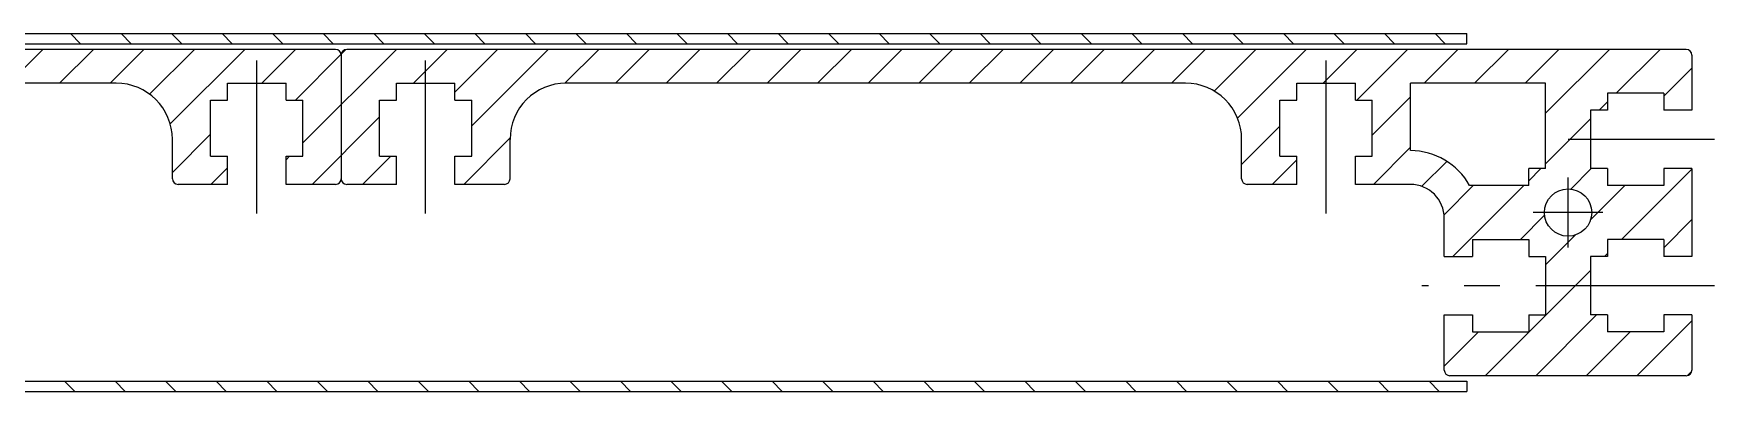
# Model space of a CAD drawing. Extents: x 0 to 1639, y -8 to 446.
# Drawn here: x 1489.5 to 1638.8, y 45.9 to 77.7 of the extents above; entities that cross this region are included whole.
import ezdxf

# ---------------------------------------------------------------- set-up
doc = ezdxf.new("R2010")
doc.units = 0
doc.header["$LTSCALE"] = 0.5
doc.linetypes.add('CENTER', pattern=[50.8, 31.75, -6.35, 6.35, -6.35])
for name, color, linetype in [('MSM_CENTER', 1, 'CENTER'), ('MSM_CONTINUOUS', 7, 'CONTINUOUS'), ('MSM_NARROW', 5, 'CONTINUOUS')]:
    doc.layers.add(name, color=color, linetype=linetype)

msp = doc.modelspace()

# ---------------------------------------------------------------- linework, layer by layer
at = {"layer": 'MSM_CENTER'}
for p, q in [((1509.3, 61.76), (1509.3, 75.34)), ((1524.3, 61.76), (1524.3, 75.34)), ((1604.3, 61.76), (1604.3, 75.34)), ((1638.8, 68.34), (1625.8, 68.34)), ((1625.8, 58.74), (1625.8, 64.94)), ((1628.9, 61.84), (1622.7, 61.84)), ((1638.8, 55.34), (1612.8, 55.34))]:
    msp.add_line(p, q, dxfattribs=at)
at = {"layer": 'MSM_CONTINUOUS'}
for p, q in [((1216.8, 77.74), (1616.8, 77.74)), ((1616.8, 76.84), (1616.8, 77.74)), ((1216.8, 76.84), (1616.8, 76.84)), ((1516.3, 76.34), (1467.3, 76.34)), ((1636.3, 76.34), (1517.3, 76.34)), ((1516.8, 75.84), (1516.8, 64.84)), ((1636.8, 75.84), (1636.8, 70.94)), ((1496.8, 73.34), (1486.8, 73.34)), ((1506.7, 73.34), (1511.9, 73.34)), ((1506.7, 71.84), (1506.7, 73.34)), ((1511.9, 71.84), (1511.9, 73.34)), ((1521.7, 73.34), (1526.9, 73.34)), ((1521.7, 71.84), (1521.7, 73.34)), ((1526.9, 71.84), (1526.9, 73.34)), ((1591.8, 73.34), (1536.8, 73.34)), ((1601.7, 73.34), (1606.9, 73.34)), ((1601.7, 71.84), (1601.7, 73.34)), ((1606.9, 71.84), (1606.9, 73.34)), ((1623.8, 73.34), (1611.8, 73.34)), ((1611.8, 67.34), (1611.8, 73.34)), ((1623.8, 65.74), (1623.8, 73.34)), ((1505.2, 71.84), (1506.7, 71.84)), ((1505.2, 66.84), (1505.2, 71.84)), ((1511.9, 71.84), (1513.4, 71.84)), ((1513.4, 66.84), (1513.4, 71.84)), ((1520.2, 71.84), (1521.7, 71.84)), ((1520.2, 66.84), (1520.2, 71.84)), ((1526.9, 71.84), (1528.4, 71.84)), ((1528.4, 66.84), (1528.4, 71.84)), ((1600.2, 71.84), (1601.7, 71.84)), ((1600.2, 66.84), (1600.2, 71.84)), ((1606.9, 71.84), (1608.4, 71.84)), ((1608.4, 66.84), (1608.4, 71.84)), ((1629.3, 72.44), (1629.3, 70.94)), ((1634.3, 72.44), (1629.3, 72.44)), ((1634.3, 72.44), (1634.3, 70.94)), ((1627.8, 70.94), (1627.8, 65.74)), ((1629.3, 70.94), (1627.8, 70.94)), ((1636.8, 70.94), (1634.3, 70.94)), ((1501.8, 64.84), (1501.8, 68.34)), ((1531.8, 64.84), (1531.8, 68.34)), ((1596.8, 64.84), (1596.8, 68.34)), ((1505.2, 66.84), (1506.7, 66.84)), ((1506.7, 64.34), (1506.7, 66.84)), ((1511.9, 64.34), (1511.9, 66.84)), ((1511.9, 66.84), (1513.4, 66.84)), ((1520.2, 66.84), (1521.7, 66.84)), ((1521.7, 64.34), (1521.7, 66.84)), ((1526.9, 64.34), (1526.9, 66.84)), ((1526.9, 66.84), (1528.4, 66.84)), ((1600.2, 66.84), (1601.7, 66.84)), ((1601.7, 64.34), (1601.7, 66.84)), ((1606.9, 64.34), (1606.9, 66.84)), ((1606.9, 66.84), (1608.4, 66.84)), ((1623.8, 65.74), (1622.3, 65.74)), ((1622.3, 64.24), (1622.3, 65.74)), ((1629.3, 65.74), (1627.8, 65.74)), ((1629.3, 65.74), (1629.3, 64.24)), ((1636.8, 65.74), (1634.3, 65.74)), ((1634.3, 65.74), (1634.3, 64.24)), ((1636.8, 65.74), (1636.8, 57.94)), ((1506.7, 64.34), (1502.3, 64.34)), ((1516.3, 64.34), (1511.9, 64.34)), ((1521.7, 64.34), (1517.3, 64.34)), ((1531.3, 64.34), (1526.9, 64.34)), ((1601.7, 64.34), (1597.3, 64.34)), ((1611.8, 64.34), (1606.9, 64.34)), ((1622.3, 64.24), (1617.05, 64.24)), ((1634.3, 64.24), (1629.3, 64.24)), ((1614.8, 57.94), (1614.8, 61.34)), ((1617.3, 59.44), (1617.3, 57.94)), ((1617.3, 59.44), (1622.3, 59.44)), ((1622.3, 59.44), (1622.3, 57.94)), ((1629.3, 59.44), (1629.3, 57.94)), ((1634.3, 59.44), (1629.3, 59.44)), ((1634.3, 59.44), (1634.3, 57.94)), ((1614.8, 57.94), (1617.3, 57.94)), ((1622.3, 57.94), (1623.8, 57.94)), ((1623.8, 57.94), (1623.8, 52.74)), ((1627.8, 57.94), (1627.8, 52.74)), ((1629.3, 57.94), (1627.8, 57.94)), ((1636.8, 57.94), (1634.3, 57.94)), ((1614.8, 47.84), (1614.8, 52.74)), ((1614.8, 52.74), (1617.3, 52.74)), ((1617.3, 52.74), (1617.3, 51.24)), ((1622.3, 52.74), (1622.3, 51.24)), ((1622.3, 52.74), (1623.8, 52.74)), ((1629.3, 52.74), (1627.8, 52.74)), ((1629.3, 52.74), (1629.3, 51.24)), ((1636.8, 52.74), (1634.3, 52.74)), ((1634.3, 52.74), (1634.3, 51.24)), ((1636.8, 52.74), (1636.8, 47.84)), ((1617.3, 51.24), (1622.3, 51.24)), ((1634.3, 51.24), (1629.3, 51.24)), ((1216.8, 46.84), (1616.8, 46.84)), ((1636.3, 47.34), (1615.3, 47.34)), ((1616.8, 46.84), (1616.8, 45.94)), ((1216.8, 45.94), (1616.8, 45.94))]:
    msp.add_line(p, q, dxfattribs=at)
msp.add_circle((1625.8, 61.84), 2.1, dxfattribs=at)
for centre, radius, start, end in [((1516.3, 75.84), 0.5, 0, 90), ((1517.3, 75.84), 0.5, 90, 180), ((1636.3, 75.84), 0.5, 0, 90), ((1496.8, 68.34), 5, 0, 90), ((1536.8, 68.34), 5, 90, 180), ((1591.8, 68.34), 5, 0, 90), ((1611.8, 61.34), 6, 28.9033, 90), ((1502.3, 64.84), 0.5, 180, 270), ((1516.3, 64.84), 0.5, 270, 0), ((1517.3, 64.84), 0.5, 180, 270), ((1531.3, 64.84), 0.5, 270, 0), ((1597.3, 64.84), 0.5, 180, 270), ((1611.8, 61.34), 3, 0, 90), ((1615.3, 47.84), 0.5, 180, 270), ((1636.3, 47.84), 0.5, 270, 0)]:
    msp.add_arc(centre, radius, start, end, dxfattribs=at)
at = {"layer": 'MSM_NARROW'}
for p, q in [((1493.65, 76.84), (1492.75, 77.74)), ((1498.14, 76.84), (1497.24, 77.74)), ((1502.63, 76.84), (1501.73, 77.74)), ((1507.12, 76.84), (1506.22, 77.74)), ((1511.61, 76.84), (1510.71, 77.74)), ((1516.1, 76.84), (1515.2, 77.74)), ((1520.59, 76.84), (1519.69, 77.74)), ((1525.08, 76.84), (1524.18, 77.74)), ((1529.57, 76.84), (1528.67, 77.74)), ((1534.06, 76.84), (1533.16, 77.74)), ((1538.55, 76.84), (1537.65, 77.74)), ((1543.04, 76.84), (1542.14, 77.74)), ((1547.53, 76.84), (1546.63, 77.74)), ((1552.02, 76.84), (1551.12, 77.74)), ((1556.51, 76.84), (1555.61, 77.74)), ((1561, 76.84), (1560.1, 77.74)), ((1565.49, 76.84), (1564.59, 77.74)), ((1569.98, 76.84), (1569.08, 77.74)), ((1574.47, 76.84), (1573.57, 77.74)), ((1578.96, 76.84), (1578.06, 77.74)), ((1583.45, 76.84), (1582.55, 77.74)), ((1587.94, 76.84), (1587.04, 77.74)), ((1592.43, 76.84), (1591.53, 77.74)), ((1596.92, 76.84), (1596.02, 77.74)), ((1601.41, 76.84), (1600.51, 77.74)), ((1605.9, 76.84), (1605, 77.74)), ((1610.39, 76.84), (1609.49, 77.74)), ((1614.88, 76.84), (1613.98, 77.74)), ((1487.29, 73.34), (1490.29, 76.34)), ((1491.78, 73.34), (1494.78, 76.34)), ((1496.27, 73.34), (1499.27, 76.34)), ((1499.77, 72.36), (1503.76, 76.34)), ((1501.61, 69.71), (1508.25, 76.34)), ((1509.74, 73.34), (1512.74, 76.34)), ((1513.4, 68.03), (1521.72, 76.34)), ((1516.81, 75.92), (1517.22, 76.34)), ((1523.21, 73.34), (1526.21, 76.34)), ((1526.9, 72.55), (1530.7, 76.34)), ((1528.4, 69.56), (1535.19, 76.34)), ((1536.68, 73.34), (1539.68, 76.34)), ((1541.17, 73.34), (1544.17, 76.34)), ((1545.66, 73.34), (1548.66, 76.34)), ((1550.15, 73.34), (1553.15, 76.34)), ((1554.64, 73.34), (1557.64, 76.34)), ((1559.13, 73.34), (1562.13, 76.34)), ((1563.62, 73.34), (1566.62, 76.34)), ((1568.11, 73.34), (1571.11, 76.34)), ((1572.6, 73.34), (1575.6, 76.34)), ((1577.09, 73.34), (1580.09, 76.34)), ((1581.58, 73.34), (1584.58, 76.34)), ((1586.07, 73.34), (1589.07, 76.34)), ((1590.56, 73.34), (1593.56, 76.34)), ((1594.35, 72.64), (1598.05, 76.34)), ((1596.43, 70.23), (1602.54, 76.34)), ((1604.03, 73.34), (1607.03, 76.34)), ((1607.02, 71.84), (1611.52, 76.34)), ((1613.01, 73.34), (1616.01, 76.34)), ((1617.5, 73.34), (1620.5, 76.34)), ((1621.99, 73.34), (1624.99, 76.34)), ((1623.8, 70.66), (1629.48, 76.34)), ((1630.07, 72.44), (1633.97, 76.34)), ((1512.73, 71.84), (1516.79, 75.91)), ((1634.3, 72.18), (1636.8, 74.68)), ((1608.4, 68.73), (1611.8, 72.13)), ((1514.21, 64.34), (1520.2, 70.34)), ((1628.57, 70.94), (1629.3, 71.67)), ((1501.8, 65.41), (1505.2, 68.81)), ((1596.8, 66.11), (1600.2, 69.51)), ((1623.8, 66.17), (1627.8, 70.17)), ((1527.68, 64.34), (1531.8, 68.47)), ((1608.5, 64.34), (1611.8, 67.64)), ((1505.23, 64.34), (1506.7, 65.82)), ((1511.9, 66.53), (1512.22, 66.84)), ((1518.7, 64.34), (1521.2, 66.84)), ((1599.52, 64.34), (1601.7, 66.52)), ((1612.81, 64.17), (1615.04, 66.39)), ((1622.3, 64.67), (1623.37, 65.74)), ((1626.05, 63.93), (1627.86, 65.74)), ((1614.78, 61.65), (1617.38, 64.24)), ((1615.57, 57.94), (1621.87, 64.24)), ((1627.79, 61.19), (1630.85, 64.24)), ((1630.54, 59.44), (1636.8, 65.7)), ((1621.56, 59.44), (1623.71, 61.6)), ((1623.8, 57.19), (1626.45, 59.85)), ((1634.3, 58.71), (1636.8, 61.21)), ((1629.04, 57.94), (1629.3, 58.2)), ((1618.44, 47.34), (1627.8, 56.7)), ((1614.8, 52.68), (1614.86, 52.74)), ((1622.93, 47.34), (1628.33, 52.74)), ((1614.8, 48.19), (1617.85, 51.24)), ((1627.42, 47.34), (1631.32, 51.24)), ((1631.91, 47.34), (1636.8, 52.23)), ((1493.12, 45.94), (1492.22, 46.84)), ((1497.61, 45.94), (1496.71, 46.84)), ((1502.1, 45.94), (1501.2, 46.84)), ((1506.59, 45.94), (1505.69, 46.84)), ((1511.08, 45.94), (1510.18, 46.84)), ((1515.57, 45.94), (1514.67, 46.84)), ((1520.06, 45.94), (1519.16, 46.84)), ((1524.55, 45.94), (1523.65, 46.84)), ((1529.04, 45.94), (1528.14, 46.84)), ((1533.53, 45.94), (1532.63, 46.84)), ((1538.02, 45.94), (1537.12, 46.84)), ((1542.51, 45.94), (1541.61, 46.84)), ((1547, 45.94), (1546.1, 46.84)), ((1551.49, 45.94), (1550.59, 46.84)), ((1555.98, 45.94), (1555.08, 46.84)), ((1560.47, 45.94), (1559.57, 46.84)), ((1564.96, 45.94), (1564.06, 46.84)), ((1569.45, 45.94), (1568.55, 46.84)), ((1573.94, 45.94), (1573.04, 46.84)), ((1578.43, 45.94), (1577.53, 46.84)), ((1582.92, 45.94), (1582.02, 46.84)), ((1587.41, 45.94), (1586.51, 46.84)), ((1591.9, 45.94), (1591, 46.84)), ((1596.39, 45.94), (1595.49, 46.84)), ((1600.88, 45.94), (1599.98, 46.84)), ((1605.37, 45.94), (1604.47, 46.84)), ((1609.86, 45.94), (1608.96, 46.84)), ((1614.35, 45.94), (1613.45, 46.84)), ((1636.41, 47.36), (1636.79, 47.73))]:
    msp.add_line(p, q, dxfattribs=at)

doc.saveas('drawing.dxf')
